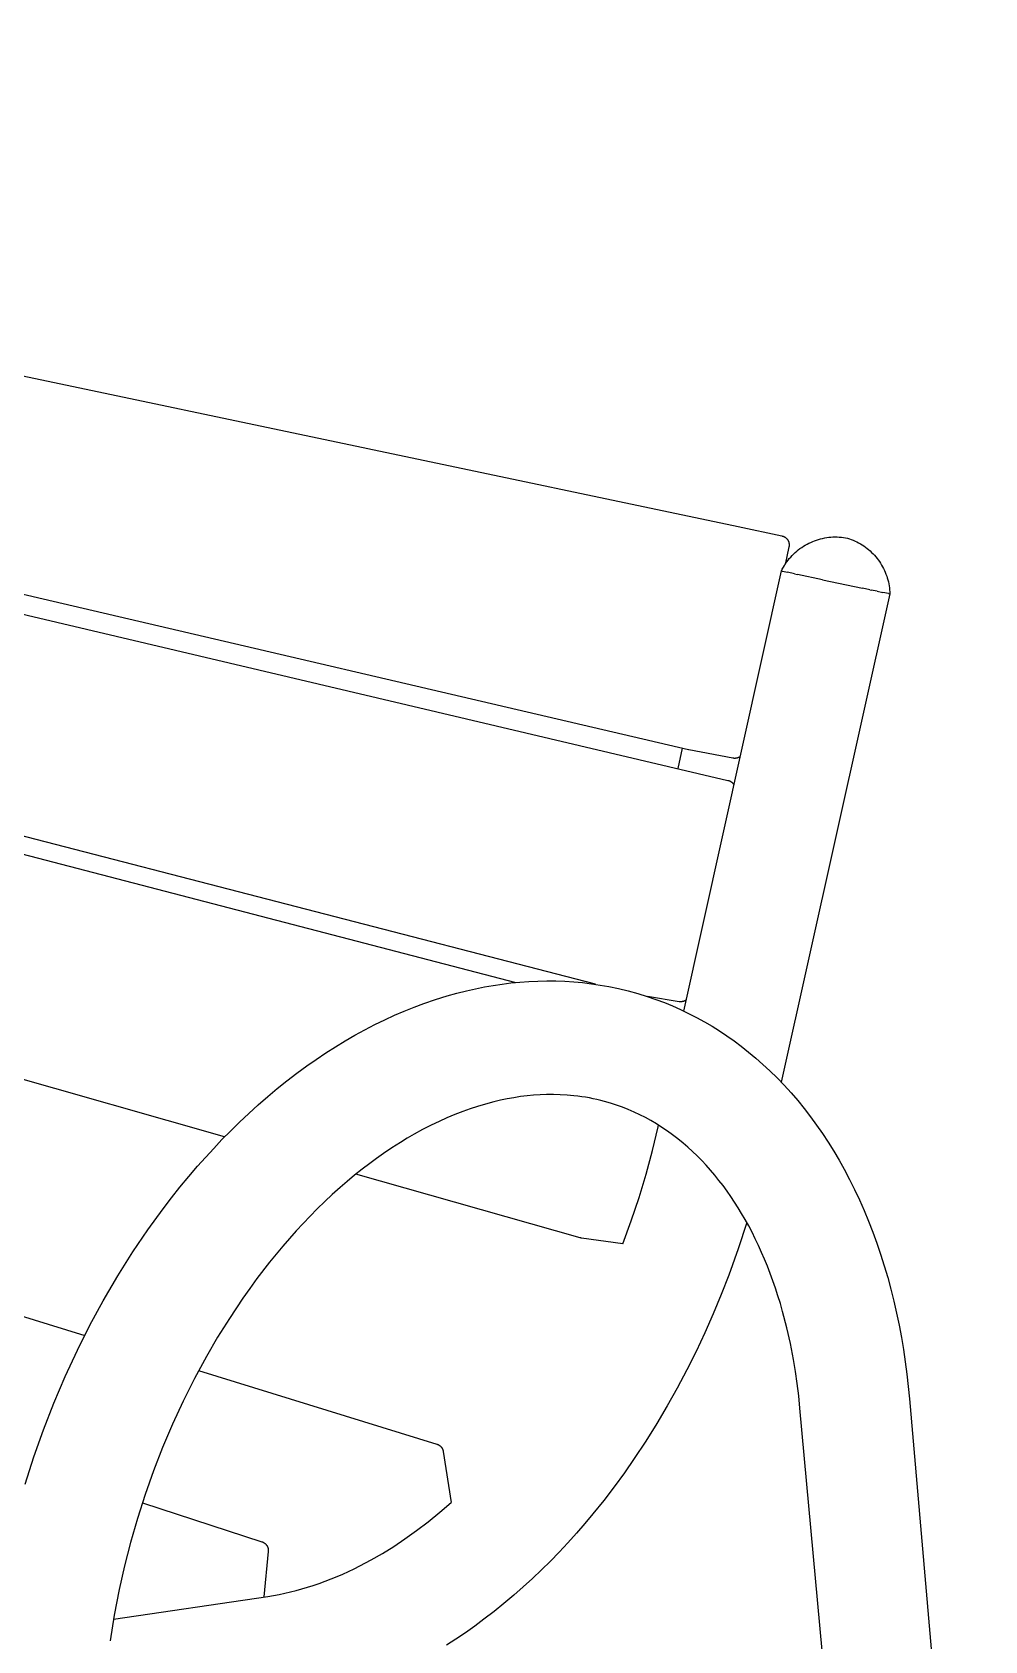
# Model space of a CAD drawing. Header units: millimetres. Extents: x -2163 to 4354, y -841 to 3711.
# Drawn here: x 52 to 588, y 602 to 1509 of the extents above; entities that cross this region are included whole.
import ezdxf

# ---------------------------------------------------------------- set-up
doc = ezdxf.new("R2010")
doc.units = ezdxf.units.MM
doc.header["$MEASUREMENT"] = 0
doc.layers.add('Utwórz2D linie widoczne', color=7, linetype='Continuous', true_color=0x000000)

msp = doc.modelspace()

# ---------------------------------------------------------------- linework, layer by layer
at = {"layer": 'Utwórz2D linie widoczne'}
for p, q in [((-872.6, 1508.63), (449.39, 1230.04)), ((421.48, 1104.27), (-892.23, 1411.04)), ((-870.11, 1396.56), (443.72, 1087.03)), ((368.99, 972.14), (-913.77, 1304.03)), ((-891.4, 1289.92), (324.2, 973.15)), ((449.39, 1230.04), (449.41, 1230.04)), ((449.41, 1230.04), (474.15, 1224.74)), ((474.15, 1224.74), (474.32, 1224.71)), ((474.32, 1224.71), (474.49, 1224.66)), ((474.49, 1224.66), (474.66, 1224.61)), ((474.66, 1224.61), (474.82, 1224.55)), ((474.82, 1224.55), (474.99, 1224.49)), ((474.99, 1224.49), (475.15, 1224.42)), ((475.15, 1224.42), (475.31, 1224.35)), ((475.31, 1224.35), (475.46, 1224.27)), ((475.46, 1224.27), (475.62, 1224.19)), ((475.62, 1224.19), (475.77, 1224.1)), ((475.77, 1224.1), (475.91, 1224)), ((475.91, 1224), (476.06, 1223.91)), ((476.06, 1223.91), (476.2, 1223.8)), ((476.2, 1223.8), (476.34, 1223.69)), ((498.21, 1223.63), (499.37, 1223.83)), ((499.37, 1223.83), (500.53, 1223.98)), ((500.53, 1223.98), (501.7, 1224.1)), ((501.7, 1224.1), (502.88, 1224.18)), ((502.88, 1224.18), (504.06, 1224.21)), ((504.06, 1224.21), (505.23, 1224.21)), ((505.23, 1224.21), (506.41, 1224.16)), ((506.41, 1224.16), (507.58, 1224.08)), ((507.58, 1224.08), (508.75, 1223.95)), ((508.75, 1223.95), (509.92, 1223.78)), ((509.92, 1223.78), (511.02, 1223.48)), ((478.07, 1218.66), (475.86, 1208.72)), ((476.34, 1223.69), (476.47, 1223.58)), ((476.47, 1223.58), (476.6, 1223.46)), ((476.6, 1223.46), (476.72, 1223.34)), ((476.72, 1223.34), (476.84, 1223.21)), ((476.84, 1223.21), (476.96, 1223.08)), ((476.96, 1223.08), (477.07, 1222.95)), ((477.07, 1222.95), (477.18, 1222.81)), ((477.18, 1222.81), (477.28, 1222.67)), ((477.28, 1222.67), (477.38, 1222.52)), ((477.38, 1222.52), (477.47, 1222.37)), ((477.47, 1222.37), (477.56, 1222.22)), ((477.56, 1222.22), (477.64, 1222.06)), ((477.64, 1222.06), (477.71, 1221.91)), ((477.71, 1221.91), (477.79, 1221.75)), ((477.79, 1221.75), (477.85, 1221.59)), ((477.85, 1221.59), (477.91, 1221.42)), ((477.91, 1221.42), (477.96, 1221.25)), ((477.96, 1221.25), (478.01, 1221.09)), ((478.01, 1221.09), (478.06, 1220.92)), ((478.06, 1220.92), (478.09, 1220.75)), ((478.1, 1218.83), (478.07, 1218.66)), ((478.09, 1220.75), (478.12, 1220.57)), ((478.13, 1219), (478.1, 1218.83)), ((478.12, 1220.57), (478.15, 1220.4)), ((478.15, 1219.18), (478.13, 1219)), ((478.15, 1220.4), (478.17, 1220.23)), ((478.17, 1219.35), (478.15, 1219.18)), ((478.17, 1220.23), (478.18, 1220.05)), ((478.18, 1219.53), (478.17, 1219.35)), ((478.18, 1220.05), (478.19, 1219.88)), ((478.19, 1219.7), (478.18, 1219.53)), ((478.19, 1219.88), (478.19, 1219.7)), ((480.69, 1214.56), (481.54, 1215.37)), ((481.54, 1215.37), (482.43, 1216.14)), ((482.43, 1216.14), (483.34, 1216.89)), ((483.34, 1216.89), (484.28, 1217.6)), ((484.28, 1217.6), (485.24, 1218.28)), ((485.24, 1218.28), (486.23, 1218.92)), ((486.23, 1218.92), (487.23, 1219.54)), ((487.23, 1219.54), (488.26, 1220.11)), ((488.26, 1220.11), (489.3, 1220.65)), ((489.3, 1220.65), (490.37, 1221.16)), ((490.37, 1221.16), (491.45, 1221.63)), ((491.45, 1221.63), (492.54, 1222.06)), ((492.54, 1222.06), (493.65, 1222.45)), ((493.65, 1222.45), (494.77, 1222.8)), ((494.77, 1222.8), (495.91, 1223.12)), ((495.91, 1223.12), (497.05, 1223.4)), ((497.05, 1223.4), (498.21, 1223.63)), ((511.02, 1223.48), (512.1, 1223.13)), ((512.1, 1223.13), (513.18, 1222.75)), ((513.18, 1222.75), (514.24, 1222.34)), ((514.24, 1222.34), (515.28, 1221.88)), ((515.28, 1221.88), (516.31, 1221.39)), ((516.31, 1221.39), (517.32, 1220.87)), ((517.32, 1220.87), (518.32, 1220.31)), ((518.32, 1220.31), (519.29, 1219.72)), ((519.29, 1219.72), (520.25, 1219.1)), ((520.25, 1219.1), (521.18, 1218.44)), ((521.18, 1218.44), (522.09, 1217.76)), ((522.09, 1217.76), (522.97, 1217.04)), ((522.97, 1217.04), (523.83, 1216.29)), ((523.83, 1216.29), (524.66, 1215.51)), ((524.66, 1215.51), (525.47, 1214.71)), ((525.47, 1214.71), (526.25, 1213.88)), ((473.8, 1205.09), (474.34, 1206.13)), ((474.34, 1206.13), (474.91, 1207.16)), ((474.91, 1207.16), (475.52, 1208.17)), ((475.52, 1208.17), (476.16, 1209.16)), ((476.16, 1209.16), (476.83, 1210.12)), ((476.83, 1210.12), (477.54, 1211.06)), ((477.54, 1211.06), (478.28, 1211.98)), ((478.28, 1211.98), (479.05, 1212.87)), ((479.05, 1212.87), (479.85, 1213.73)), ((479.85, 1213.73), (480.69, 1214.56)), ((526.25, 1213.88), (527, 1213.02)), ((527, 1213.02), (527.72, 1212.14)), ((527.72, 1212.14), (528.41, 1211.23)), ((528.41, 1211.23), (529.07, 1210.3)), ((529.07, 1210.3), (529.7, 1209.35)), ((529.7, 1209.35), (530.29, 1208.38)), ((530.29, 1208.38), (530.85, 1207.38)), ((530.85, 1207.38), (531.38, 1206.37)), ((531.38, 1206.37), (531.87, 1205.35)), ((160.16, 886.16), (-935.23, 1197.37)), ((418.81, 957.05), (473.8, 1205.08)), ((473.81, 1205.08), (473.8, 1205.08)), ((473.81, 1205.08), (473.89, 1205.06)), ((473.95, 1205.05), (473.89, 1205.06)), ((473.95, 1205.05), (474.04, 1205.02)), ((474.29, 1204.97), (474.04, 1205.02)), ((474.29, 1204.97), (475.46, 1204.71)), ((475.46, 1204.71), (477.31, 1204.31)), ((481.16, 1203.48), (477.31, 1204.31)), ((481.16, 1203.48), (482.85, 1203.12)), ((496.96, 1200.11), (482.85, 1203.12)), ((496.96, 1200.11), (519.57, 1195.31)), ((531.87, 1205.35), (532.32, 1204.3)), ((532.32, 1204.3), (532.74, 1203.24)), ((532.74, 1203.24), (533.13, 1202.17)), ((533.13, 1202.17), (533.47, 1201.08)), ((533.47, 1201.08), (533.78, 1199.99)), ((533.78, 1199.99), (534.06, 1198.88)), ((534.06, 1198.88), (534.29, 1197.77)), ((534.29, 1197.77), (534.49, 1196.64)), ((534.49, 1196.64), (534.64, 1195.52)), ((534.89, 1192.11), (473.64, 917.06)), ((523.69, 1194.44), (519.57, 1195.31)), ((523.69, 1194.44), (524.41, 1194.29)), ((527.68, 1193.6), (524.41, 1194.29)), ((527.68, 1193.6), (530.89, 1192.93)), ((534.13, 1192.25), (530.89, 1192.93)), ((534.13, 1192.25), (534.78, 1192.12)), ((534.64, 1195.52), (534.76, 1194.38)), ((534.76, 1194.38), (534.84, 1193.25)), ((534.81, 1192.12), (534.78, 1192.12)), ((534.81, 1192.12), (534.85, 1192.11)), ((534.84, 1193.25), (534.89, 1192.11)), ((534.85, 1192.11), (534.88, 1192.11)), ((534.88, 1192.11), (534.88, 1192.11)), ((534.88, 1192.11), (534.88, 1192.11)), ((534.88, 1192.11), (534.88, 1192.11)), ((534.88, 1192.11), (534.88, 1192.11)), ((534.88, 1192.11), (534.88, 1192.11)), ((534.88, 1192.11), (534.88, 1192.11)), ((534.88, 1192.11), (534.88, 1192.11)), ((534.88, 1192.11), (534.88, 1192.11)), ((534.88, 1192.11), (534.88, 1192.11)), ((534.88, 1192.11), (534.88, 1192.11)), ((534.88, 1192.11), (534.88, 1192.11)), ((534.88, 1192.11), (534.88, 1192.11)), ((534.88, 1192.11), (534.88, 1192.11)), ((534.88, 1192.11), (534.88, 1192.11)), ((534.88, 1192.11), (534.88, 1192.11)), ((534.88, 1192.11), (534.88, 1192.11)), ((534.88, 1192.11), (534.88, 1192.11)), ((534.88, 1192.11), (534.88, 1192.11)), ((534.88, 1192.11), (534.88, 1192.11)), ((534.88, 1192.11), (534.88, 1192.11)), ((534.88, 1192.11), (534.88, 1192.11)), ((534.88, 1192.11), (534.88, 1192.11)), ((534.88, 1192.11), (534.88, 1192.11)), ((534.88, 1192.11), (534.88, 1192.11)), ((534.88, 1192.11), (534.88, 1192.11)), ((534.88, 1192.11), (534.88, 1192.11)), ((534.88, 1192.11), (534.89, 1192.11)), ((534.89, 1192.11), (534.89, 1192.11)), ((534.89, 1192.11), (534.89, 1192.11)), ((534.89, 1192.11), (534.89, 1192.11)), ((534.89, 1192.11), (534.89, 1192.11)), ((534.89, 1192.11), (534.89, 1192.11)), ((534.89, 1192.11), (534.89, 1192.11)), ((534.89, 1192.11), (534.89, 1192.11)), ((534.89, 1192.11), (534.89, 1192.11)), ((534.89, 1192.11), (534.89, 1192.11)), ((534.89, 1192.11), (534.89, 1192.11)), ((534.89, 1192.11), (534.89, 1192.11)), ((534.89, 1192.11), (534.89, 1192.11)), ((534.89, 1192.11), (534.89, 1192.11)), ((534.89, 1192.11), (534.89, 1192.11)), ((534.89, 1192.11), (534.89, 1192.11)), ((534.89, 1192.11), (534.89, 1192.11)), ((534.89, 1192.11), (534.89, 1192.11)), ((534.89, 1192.11), (534.89, 1192.11)), ((534.89, 1192.11), (534.89, 1192.11)), ((534.89, 1192.11), (534.89, 1192.11)), ((534.89, 1192.11), (534.89, 1192.11)), ((534.89, 1192.11), (534.89, 1192.11)), ((534.89, 1192.11), (534.89, 1192.11)), ((534.89, 1192.11), (534.89, 1192.11)), ((534.89, 1192.11), (534.89, 1192.11)), ((534.89, 1192.11), (534.89, 1192.11)), ((534.89, 1192.11), (534.89, 1192.11)), ((534.89, 1192.11), (534.89, 1192.11)), ((534.89, 1192.11), (534.89, 1192.11)), ((534.89, 1192.11), (534.89, 1192.11)), ((534.89, 1192.11), (534.89, 1192.11)), ((534.89, 1192.11), (534.89, 1192.11)), ((534.89, 1192.11), (534.89, 1192.11)), ((534.89, 1192.11), (534.89, 1192.11)), ((534.89, 1192.11), (534.89, 1192.11)), ((534.89, 1192.11), (534.89, 1192.11)), ((534.89, 1192.11), (534.89, 1192.11)), ((534.89, 1192.11), (534.89, 1192.11)), ((534.89, 1192.11), (534.89, 1192.11)), ((534.89, 1192.11), (534.89, 1192.11)), ((534.89, 1192.11), (534.89, 1192.11)), ((534.89, 1192.11), (534.89, 1192.11)), ((534.89, 1192.11), (534.89, 1192.11)), ((534.89, 1192.11), (534.89, 1192.11)), ((534.89, 1192.11), (534.89, 1192.11)), ((534.89, 1192.11), (534.89, 1192.11)), ((534.89, 1192.11), (534.89, 1192.11)), ((534.89, 1192.11), (534.89, 1192.11)), ((534.89, 1192.11), (534.89, 1192.11)), ((534.89, 1192.11), (534.89, 1192.11)), ((534.89, 1192.11), (534.89, 1192.11)), ((534.89, 1192.11), (534.89, 1192.11)), ((534.89, 1192.11), (534.89, 1192.11)), ((534.89, 1192.11), (534.89, 1192.11)), ((534.89, 1192.11), (534.89, 1192.11)), ((534.89, 1192.11), (534.88, 1192.11)), ((534.88, 1192.11), (534.88, 1192.11)), ((534.88, 1192.11), (534.88, 1192.11)), ((-1005.41, 1109.84), (81.3, 774.27)), ((417.95, 1105.09), (415.43, 1093.7)), ((421.59, 1104.24), (421.48, 1104.27)), ((421.69, 1104.22), (421.59, 1104.24)), ((446.51, 1099.52), (421.69, 1104.22)), ((446.69, 1099.49), (446.51, 1099.52)), ((446.87, 1099.47), (446.69, 1099.49)), ((447.05, 1099.45), (446.87, 1099.47)), ((447.23, 1099.44), (447.05, 1099.45)), ((447.41, 1099.43), (447.23, 1099.44)), ((447.59, 1099.43), (447.41, 1099.43)), ((447.77, 1099.44), (447.59, 1099.43)), ((447.95, 1099.45), (447.77, 1099.44)), ((448.13, 1099.47), (447.95, 1099.45)), ((448.31, 1099.5), (448.13, 1099.47)), ((448.49, 1099.53), (448.31, 1099.5)), ((448.66, 1099.57), (448.49, 1099.53)), ((448.84, 1099.61), (448.66, 1099.57)), ((449.01, 1099.66), (448.84, 1099.61)), ((449.18, 1099.72), (449.01, 1099.66)), ((449.35, 1099.78), (449.18, 1099.72)), ((449.52, 1099.85), (449.35, 1099.78)), ((449.68, 1099.93), (449.52, 1099.85)), ((449.85, 1100.01), (449.68, 1099.93)), ((450.01, 1100.09), (449.85, 1100.01)), ((450.16, 1100.18), (450.01, 1100.09)), ((450.31, 1100.28), (450.16, 1100.18)), ((450.46, 1100.38), (450.31, 1100.28)), ((450.61, 1100.49), (450.46, 1100.38)), ((443.72, 1087.03), (443.89, 1086.99)), ((443.89, 1086.99), (444.06, 1086.94)), ((444.06, 1086.94), (444.22, 1086.89)), ((444.22, 1086.89), (444.38, 1086.83)), ((444.38, 1086.83), (444.55, 1086.76)), ((444.55, 1086.76), (444.7, 1086.69)), ((444.7, 1086.69), (444.86, 1086.62)), ((444.86, 1086.62), (445.01, 1086.54)), ((445.01, 1086.54), (445.16, 1086.45)), ((445.16, 1086.45), (445.31, 1086.36)), ((445.31, 1086.36), (445.46, 1086.27)), ((445.46, 1086.27), (445.6, 1086.16)), ((445.6, 1086.16), (445.73, 1086.06)), ((445.73, 1086.06), (445.87, 1085.95)), ((445.87, 1085.95), (446, 1085.83)), ((446, 1085.83), (446.12, 1085.72)), ((446.12, 1085.72), (446.25, 1085.59)), ((446.25, 1085.59), (446.36, 1085.47)), ((446.36, 1085.47), (446.48, 1085.33)), ((446.48, 1085.33), (446.59, 1085.2)), ((446.59, 1085.2), (446.69, 1085.06)), ((446.69, 1085.06), (446.79, 1084.92)), ((446.79, 1084.92), (446.88, 1084.77)), ((446.88, 1084.77), (446.97, 1084.63)), ((446.97, 1084.63), (447.06, 1084.47)), ((301.49, 969.63), (306.53, 970.64)), ((306.53, 970.64), (311.46, 971.5)), ((311.46, 971.5), (316.41, 972.24)), ((316.41, 972.24), (321.45, 972.86)), ((321.45, 972.86), (326.5, 973.36)), ((326.5, 973.36), (331.56, 973.72)), ((331.56, 973.72), (336.62, 973.95)), ((336.62, 973.95), (341.69, 974.04)), ((341.69, 974.04), (346.76, 974)), ((346.76, 974), (351.82, 973.82)), ((351.82, 973.82), (356.88, 973.5)), ((356.88, 973.5), (361.85, 973.04)), ((361.85, 973.04), (366.8, 972.45)), ((366.8, 972.45), (371.74, 971.72)), ((371.74, 971.72), (376.65, 970.85)), ((376.65, 970.85), (382.13, 969.71)), ((266.84, 959.22), (272.42, 961.31)), ((272.42, 961.31), (278.94, 963.55)), ((278.94, 963.55), (285.52, 965.59)), ((285.52, 965.59), (290.97, 967.11)), ((290.97, 967.11), (296.47, 968.5)), ((296.47, 968.5), (301.49, 969.63)), ((382.13, 969.71), (387.56, 968.4)), ((387.56, 968.4), (392.91, 966.92)), ((392.91, 966.92), (398.21, 965.28)), ((398.21, 965.28), (403.07, 963.6)), ((416.25, 962.32), (398.31, 965.25)), ((403.07, 963.6), (407.89, 961.79)), ((407.89, 961.79), (412.48, 959.9)), ((416.43, 962.3), (416.25, 962.32)), ((416.6, 962.28), (416.43, 962.3)), ((416.77, 962.27), (416.6, 962.28)), ((416.95, 962.26), (416.77, 962.27)), ((417.12, 962.26), (416.95, 962.26)), ((417.29, 962.26), (417.12, 962.26)), ((417.47, 962.27), (417.29, 962.26)), ((417.64, 962.29), (417.47, 962.27)), ((417.81, 962.31), (417.64, 962.29)), ((417.98, 962.34), (417.81, 962.31)), ((418.15, 962.37), (417.98, 962.34)), ((418.32, 962.41), (418.15, 962.37)), ((418.49, 962.45), (418.32, 962.41)), ((418.66, 962.5), (418.49, 962.45)), ((418.82, 962.56), (418.66, 962.5)), ((418.99, 962.62), (418.82, 962.56)), ((419.15, 962.69), (418.99, 962.62)), ((419.3, 962.76), (419.15, 962.69)), ((419.46, 962.84), (419.3, 962.76)), ((419.61, 962.92), (419.46, 962.84)), ((419.76, 963.01), (419.61, 962.92)), ((419.91, 963.1), (419.76, 963.01)), ((420.05, 963.2), (419.91, 963.1)), ((420.19, 963.3), (420.05, 963.2)), ((244.73, 949.38), (250.41, 952.15)), ((250.41, 952.15), (255.83, 954.64)), ((255.83, 954.64), (261.3, 957)), ((261.3, 957), (266.84, 959.22)), ((412.48, 959.9), (417.02, 957.88)), ((417.02, 957.88), (421.55, 955.72)), ((421.55, 955.72), (426.01, 953.42)), ((426.01, 953.42), (430.41, 951)), ((228.12, 940.28), (233.59, 943.44)), ((233.59, 943.44), (239.13, 946.48)), ((239.13, 946.48), (244.73, 949.38)), ((430.41, 951), (434.74, 948.45)), ((434.74, 948.45), (438.95, 945.82)), ((438.95, 945.82), (443.08, 943.08)), ((443.08, 943.08), (447.14, 940.22)), ((217.1, 933.42), (222.57, 936.91)), ((222.57, 936.91), (228.12, 940.28)), ((447.14, 940.22), (451.12, 937.26)), ((451.12, 937.26), (455.31, 933.96)), ((455.31, 933.96), (459.41, 930.54)), ((200.78, 921.97), (206.39, 926.08)), ((206.39, 926.08), (211.71, 929.81)), ((211.71, 929.81), (217.1, 933.42)), ((459.41, 930.54), (463.41, 927.01)), ((463.41, 927.01), (467.32, 923.38)), ((189.82, 913.38), (195.26, 917.73)), ((195.26, 917.73), (200.78, 921.97)), ((467.32, 923.38), (471.41, 919.35)), ((471.41, 919.35), (475.39, 915.21)), ((179.06, 904.2), (184.48, 908.92)), ((184.48, 908.92), (189.82, 913.38)), ((315.59, 906.78), (311.77, 905.88)), ((319.37, 907.56), (315.59, 906.78)), ((323.13, 908.23), (319.37, 907.56)), ((326.85, 908.8), (323.13, 908.23)), ((330.55, 909.25), (326.85, 908.8)), ((334.21, 909.6), (330.55, 909.25)), ((337.84, 909.84), (334.21, 909.6)), ((341.45, 909.98), (337.84, 909.84)), ((345.37, 910), (341.45, 909.98)), ((349.25, 909.91), (345.37, 910)), ((353.1, 909.69), (349.25, 909.91)), ((356.9, 909.34), (353.1, 909.69)), ((359.1, 909.08), (356.9, 909.34)), ((361.29, 908.78), (359.1, 909.08)), ((363.47, 908.44), (361.29, 908.78)), ((365.64, 908.06), (363.47, 908.44)), ((367.79, 907.63), (365.64, 908.06)), ((369.92, 907.17), (367.79, 907.63)), ((372.04, 906.66), (369.92, 907.17)), ((374.15, 906.11), (372.04, 906.66)), ((475.39, 915.21), (479.25, 910.97)), ((479.25, 910.97), (483, 906.62)), ((483, 906.62), (486.68, 902.1)), ((168.51, 894.44), (173.73, 899.37)), ((173.73, 899.37), (179.06, 904.2)), ((289.81, 898.7), (285.34, 896.82)), ((294.33, 900.45), (289.81, 898.7)), ((298.44, 901.93), (294.33, 900.45)), ((302.59, 903.29), (298.44, 901.93)), ((307.16, 904.66), (302.59, 903.29)), ((311.77, 905.88), (307.16, 904.66)), ((377.56, 905.14), (374.15, 906.11)), ((380.93, 904.05), (377.56, 905.14)), ((384.27, 902.85), (380.93, 904.05)), ((387.57, 901.55), (384.27, 902.85)), ((390.83, 900.14), (387.57, 901.55)), ((394.05, 898.62), (390.83, 900.14)), ((397.21, 897.01), (394.05, 898.62)), ((486.68, 902.1), (490.24, 897.49)), ((490.24, 897.49), (493.68, 892.78)), ((158.63, 884.58), (163.37, 889.41)), ((163.37, 889.41), (168.51, 894.44)), ((271.7, 890.22), (266.92, 887.59)), ((276.56, 892.72), (271.7, 890.22)), ((280.92, 894.82), (276.56, 892.72)), ((285.34, 896.82), (280.92, 894.82)), ((400.33, 895.3), (397.21, 897.01)), ((403.46, 893.44), (400.33, 895.3)), ((401.16, 878.39), (404.34, 891.79)), ((406.54, 891.49), (403.46, 893.44)), ((404.34, 891.79), (404.56, 892.77)), ((409.56, 889.45), (406.54, 891.49)), ((412.52, 887.32), (409.56, 889.45)), ((493.68, 892.78), (497, 888)), ((144.9, 869.61), (153.97, 879.67)), ((153.97, 879.67), (158.63, 884.58)), ((254.34, 879.91), (249.56, 876.69)), ((259.2, 883.01), (254.34, 879.91)), ((263.03, 885.34), (259.2, 883.01)), ((266.92, 887.59), (263.03, 885.34)), ((415.48, 885.04), (412.52, 887.32)), ((418.38, 882.67), (415.48, 885.04)), ((421.09, 880.34), (418.38, 882.67)), ((423.73, 877.93), (421.09, 880.34)), ((497, 888), (500.23, 883.08)), ((500.23, 883.08), (503.34, 878.1)), ((241.87, 871.16), (237.59, 867.88)), ((245.69, 873.96), (241.87, 871.16)), ((249.56, 876.69), (245.69, 873.96)), ((397.57, 865.09), (401.16, 878.39)), ((426.35, 875.41), (423.73, 877.93)), ((428.9, 872.83), (426.35, 875.41)), ((431.39, 870.18), (428.9, 872.83)), ((503.34, 878.1), (506.33, 873.03)), ((506.33, 873.03), (509.2, 867.91)), ((134.99, 857.81), (139.89, 863.75)), ((139.89, 863.75), (144.9, 869.61)), ((233.37, 864.52), (229.22, 861.07)), ((237.59, 867.88), (233.37, 864.52)), ((360.41, 829.27), (234.14, 865.14)), ((393.59, 851.91), (397.57, 865.09)), ((433.81, 867.47), (431.39, 870.18)), ((436.26, 864.59), (433.81, 867.47)), ((438.64, 861.65), (436.26, 864.59)), ((440.95, 858.65), (438.64, 861.65)), ((509.2, 867.91), (512.21, 862.21)), ((512.21, 862.21), (515.08, 856.45)), ((130.19, 851.77), (134.99, 857.81)), ((220.81, 853.65), (216.54, 849.67)), ((225.14, 857.55), (220.81, 853.65)), ((229.22, 861.07), (225.14, 857.55)), ((443.18, 855.6), (440.95, 858.65)), ((445.34, 852.52), (443.18, 855.6)), ((447.43, 849.39), (445.34, 852.52)), ((515.08, 856.45), (517.82, 850.62)), ((116.81, 833.68), (125.51, 845.65)), ((125.51, 845.65), (130.19, 851.77)), ((212.36, 845.61), (208.25, 841.47)), ((216.54, 849.67), (212.36, 845.61)), ((389.21, 838.85), (393.59, 851.91)), ((449.45, 846.22), (447.43, 849.39)), ((451.4, 843.01), (449.45, 846.22)), ((453.44, 839.51), (451.4, 843.01)), ((517.82, 850.62), (520.42, 844.73)), ((520.42, 844.73), (522.93, 838.65)), ((208.25, 841.47), (200.46, 833.19)), ((384.44, 825.93), (389.21, 838.85)), ((454.31, 837.96), (449.46, 823.02)), ((455.4, 835.96), (453.44, 839.51)), ((457.28, 832.38), (455.4, 835.96)), ((522.93, 838.65), (525.32, 832.52)), ((108.51, 821.42), (116.81, 833.68)), ((200.46, 833.19), (192.95, 824.65)), ((360.55, 829.23), (360.41, 829.27)), ((360.69, 829.2), (360.55, 829.23)), ((360.84, 829.17), (360.69, 829.2)), ((360.98, 829.14), (360.84, 829.17)), ((361.12, 829.12), (360.98, 829.14)), ((384.44, 825.93), (361.12, 829.12)), ((459.1, 828.76), (457.28, 832.38)), ((460.92, 824.93), (459.1, 828.76)), ((462.67, 821.07), (460.92, 824.93)), ((525.32, 832.52), (527.56, 826.34)), ((527.56, 826.34), (529.68, 820.11)), ((99.9, 807.77), (108.51, 821.42)), ((192.95, 824.65), (185.49, 815.57)), ((449.46, 823.02), (444.17, 808.25)), ((464.35, 817.18), (462.67, 821.07)), ((465.95, 813.26), (464.35, 817.18)), ((529.68, 820.11), (531.76, 813.53)), ((91.75, 793.83), (99.9, 807.77)), ((185.49, 815.57), (178.32, 806.26)), ((444.17, 808.25), (439.91, 797.28)), ((467.54, 809.14), (465.95, 813.26)), ((469.05, 805), (467.54, 809.14)), ((531.76, 813.53), (533.69, 806.92)), ((533.69, 806.92), (535.49, 800.26)), ((174.29, 800.77), (170.37, 795.2)), ((178.32, 806.26), (174.29, 800.77)), ((470.49, 800.83), (469.05, 805)), ((471.86, 796.64), (470.49, 800.83)), ((535.49, 800.26), (537.16, 793.57)), ((84.27, 780.03), (91.75, 793.83)), ((170.37, 795.2), (162.8, 783.87)), ((439.91, 797.28), (435.42, 786.45)), ((473.23, 792.16), (471.86, 796.64)), ((474.52, 787.65), (473.23, 792.16)), ((537.16, 793.57), (538.7, 786.78)), ((77.22, 766.01), (84.27, 780.03)), ((162.8, 783.87), (156.17, 773.21)), ((435.42, 786.45), (430.69, 775.76)), ((476.88, 778.58), (474.52, 787.65)), ((538.7, 786.78), (540.12, 779.96)), ((540.12, 779.96), (541.4, 773.11)), ((156.17, 773.21), (149.86, 762.36)), ((430.69, 775.76), (425.74, 765.22)), ((478.89, 769.64), (476.88, 778.58)), ((541.4, 773.11), (542.56, 766.24)), ((70.32, 751.13), (77.22, 766.01)), ((149.86, 762.36), (143.13, 749.93)), ((425.74, 765.22), (420.56, 754.84)), ((480.62, 760.65), (478.89, 769.64)), ((542.56, 766.24), (543.59, 759.33)), ((145.51, 754.44), (279.75, 712.99)), ((420.56, 754.84), (415.16, 744.62)), ((481.74, 753.93), (480.62, 760.65)), ((482.72, 747.12), (481.74, 753.93)), ((543.59, 759.33), (544.5, 752.4)), ((544.5, 752.4), (545.96, 738.5)), ((63.89, 736.04), (70.32, 751.13)), ((143.13, 749.93), (136.8, 737.29)), ((415.16, 744.62), (409.54, 734.57)), ((483.57, 740.22), (482.72, 747.12)), ((58.03, 721.01), (63.89, 736.04)), ((136.8, 737.29), (130.79, 724.28)), ((409.54, 734.57), (403.71, 724.69)), ((484.29, 733.24), (483.57, 740.22)), ((545.96, 738.5), (588.42, 252.71)), ((528.86, 248.27), (484.29, 733.24)), ((52.64, 705.81), (58.03, 721.01)), ((130.79, 724.28), (125.19, 711.08)), ((403.71, 724.69), (397.44, 714.67)), ((125.19, 711.08), (120.07, 697.91)), ((279.75, 712.99), (279.92, 712.93)), ((279.92, 712.93), (280.08, 712.87)), ((280.08, 712.87), (280.25, 712.81)), ((280.25, 712.81), (280.41, 712.74)), ((280.41, 712.74), (280.57, 712.66)), ((280.57, 712.66), (280.72, 712.58)), ((280.72, 712.58), (280.87, 712.49)), ((280.87, 712.49), (281.02, 712.4)), ((281.02, 712.4), (281.17, 712.3)), ((281.17, 712.3), (281.31, 712.2)), ((281.31, 712.2), (281.45, 712.09)), ((281.45, 712.09), (281.59, 711.98)), ((281.59, 711.98), (281.72, 711.86)), ((281.72, 711.86), (281.85, 711.74)), ((281.85, 711.74), (281.97, 711.62)), ((281.97, 711.62), (282.09, 711.49)), ((282.09, 711.49), (282.2, 711.36)), ((282.2, 711.36), (282.31, 711.22)), ((282.31, 711.22), (282.42, 711.08)), ((282.42, 711.08), (282.52, 710.93)), ((282.52, 710.93), (282.62, 710.79)), ((282.62, 710.79), (282.71, 710.64)), ((282.71, 710.64), (282.79, 710.48)), ((282.79, 710.48), (282.87, 710.33)), ((282.87, 710.33), (282.95, 710.17)), ((282.95, 710.17), (283.02, 710.01)), ((283.02, 710.01), (283.08, 709.84)), ((283.08, 709.84), (283.14, 709.68)), ((283.14, 709.68), (283.19, 709.51)), ((283.19, 709.51), (283.24, 709.34)), ((283.24, 709.34), (283.28, 709.17)), ((283.28, 709.17), (283.32, 709)), ((283.32, 709), (283.35, 708.82)), ((283.35, 708.82), (287.69, 680.19)), ((397.44, 714.67), (390.96, 704.87)), ((47.71, 690.47), (52.64, 705.81)), ((390.96, 704.87), (385.34, 696.82)), ((120.07, 697.91), (115.35, 684.59)), ((379.59, 688.94), (373.69, 681.25)), ((385.34, 696.82), (379.59, 688.94)), ((115.35, 684.59), (111.03, 671.14)), ((113.78, 679.85), (181.13, 658.02)), ((281.32, 674.64), (287.69, 680.19)), ((373.69, 681.25), (367.65, 673.73)), ((111.03, 671.14), (107.12, 657.56)), ((274.78, 669.29), (281.32, 674.64)), ((367.65, 673.73), (363.03, 668.22)), ((261.68, 659.58), (268.31, 664.33)), ((268.31, 664.33), (274.78, 669.29)), ((358.31, 662.78), (353.5, 657.44)), ((363.03, 668.22), (358.31, 662.78)), ((107.12, 657.56), (103.75, 644.41)), ((181.13, 658.02), (181.3, 657.96)), ((181.3, 657.96), (181.47, 657.89)), ((181.47, 657.89), (181.64, 657.82)), ((181.64, 657.82), (181.81, 657.75)), ((181.81, 657.75), (181.97, 657.66)), ((181.97, 657.66), (182.13, 657.58)), ((182.13, 657.58), (182.28, 657.48)), ((182.28, 657.48), (182.44, 657.39)), ((182.44, 657.39), (182.59, 657.28)), ((182.59, 657.28), (182.73, 657.17)), ((182.73, 657.17), (182.87, 657.06)), ((182.87, 657.06), (183.01, 656.94)), ((183.01, 656.94), (183.14, 656.82)), ((183.14, 656.82), (183.27, 656.69)), ((183.27, 656.69), (183.4, 656.56)), ((183.4, 656.56), (183.52, 656.42)), ((183.52, 656.42), (183.63, 656.28)), ((183.63, 656.28), (183.74, 656.13)), ((183.74, 656.13), (183.85, 655.99)), ((183.85, 655.99), (183.95, 655.83)), ((183.95, 655.83), (184.04, 655.68)), ((184.04, 655.68), (184.13, 655.52)), ((184.13, 655.52), (184.22, 655.36)), ((184.22, 655.36), (184.29, 655.19)), ((184.29, 655.19), (184.37, 655.03)), ((184.37, 655.03), (184.43, 654.86)), ((184.43, 654.86), (184.49, 654.69)), ((184.49, 654.69), (184.55, 654.51)), ((184.55, 654.51), (184.6, 654.34)), ((184.6, 654.34), (184.64, 654.16)), ((184.64, 654.16), (184.68, 653.98)), ((184.68, 653.98), (184.71, 653.8)), ((184.71, 653.8), (184.73, 653.62)), ((184.73, 653.62), (184.75, 653.44)), ((184.76, 652.72), (184.74, 652.53)), ((184.75, 653.44), (184.76, 653.26)), ((184.76, 653.26), (184.76, 653.08)), ((184.76, 653.08), (184.76, 652.9)), ((184.76, 652.9), (184.76, 652.72)), ((249.08, 651.45), (255.45, 655.41)), ((255.45, 655.41), (261.68, 659.58)), ((353.5, 657.44), (348.58, 652.18)), ((103.75, 644.41), (100.77, 631.17)), ((184.74, 652.53), (182.3, 626.93)), ((233.15, 642.79), (236.3, 644.36)), ((236.3, 644.36), (239.54, 646.05)), ((239.54, 646.05), (242.75, 647.79)), ((242.75, 647.79), (249.08, 651.45)), ((343.68, 647.13), (338.68, 642.18)), ((348.58, 652.18), (343.68, 647.13)), ((210.08, 633.38), (213.47, 634.54)), ((213.47, 634.54), (216.85, 635.76)), ((216.85, 635.76), (220.19, 637.06)), ((220.19, 637.06), (223.51, 638.42)), ((223.51, 638.42), (226.75, 639.81)), ((226.75, 639.81), (229.96, 641.27)), ((229.96, 641.27), (233.15, 642.79)), ((333.59, 637.32), (328.4, 632.57)), ((338.68, 642.18), (333.59, 637.32)), ((97.57, 614.35), (184.39, 627.24)), ((100.77, 631.17), (97.98, 616.71)), ((184.39, 627.24), (187.64, 627.76)), ((187.64, 627.76), (190.88, 628.36)), ((190.88, 628.36), (194.1, 629.02)), ((194.1, 629.02), (197.31, 629.75)), ((197.31, 629.75), (200.53, 630.56)), ((200.53, 630.56), (203.73, 631.44)), ((203.73, 631.44), (206.91, 632.38)), ((206.91, 632.38), (210.08, 633.38)), ((323.01, 627.82), (317.51, 623.19)), ((328.4, 632.57), (323.01, 627.82)), ((97.98, 616.71), (95.66, 602.17)), ((311.92, 618.67), (306.23, 614.29)), ((317.51, 623.19), (311.92, 618.67)), ((301.05, 610.47), (295.8, 606.76)), ((306.23, 614.29), (301.05, 610.47)), ((290.46, 603.16), (285.05, 599.68)), ((295.8, 606.76), (290.46, 603.16))]:
    msp.add_line(p, q, dxfattribs=at)

doc.saveas('drawing.dxf')
